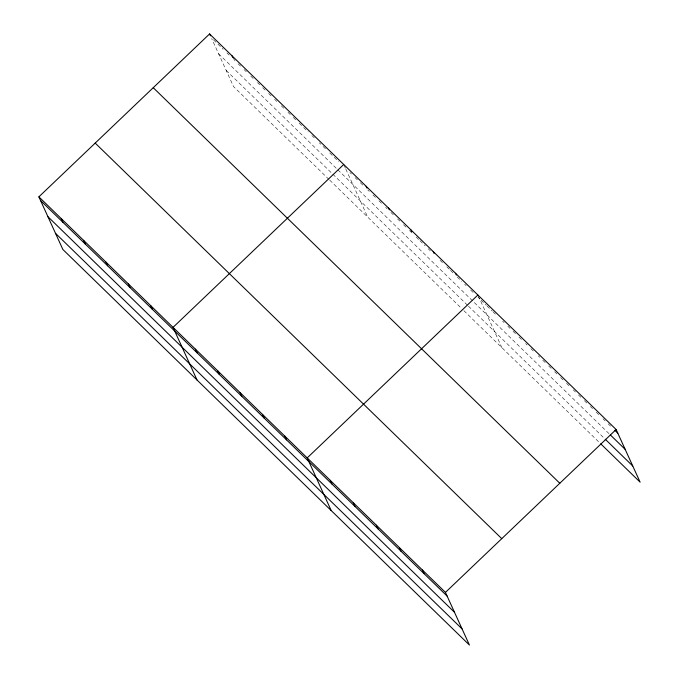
<?xml version="1.0" encoding="UTF-8"?>
<svg xmlns="http://www.w3.org/2000/svg" width="679" height="679" viewBox="0 0 679 679"><rect width="100%" height="100%" fill="white"/><g stroke="black" fill="none" stroke-linecap="round" stroke-linejoin="round"><path stroke-width="0.51" stroke-dasharray="3.4 2.55" d="M213.486 39.823L217.212 43.448M217.959 44.177L223.179 49.253M226.905 52.877L229.146 55.05M235.104 60.855L232.77 57.554M238.083 63.758L241.07 66.652M244.05 69.555L246.282 71.728M250.755 76.082L253.742 78.985M257.468 82.609L259.701 84.782M262.68 87.684L265.667 90.587M268.646 93.49L271.625 96.384M274.613 99.287L276.845 101.468M281.318 105.814L284.297 108.716M288.023 112.341L290.264 114.513M293.243 117.416L296.222 120.319M299.21 123.222L302.936 126.846M303.674 127.567L308.147 131.921M311.873 135.545L314.861 138.448M319.334 142.802L320.819 144.254M323.06 146.426L326.786 150.051M329.765 152.953L333.491 156.577M334.238 157.307L338.711 161.653M349.889 172.534L351.382 173.985M355.109 177.609L357.341 179.782M360.328 182.685L364.054 186.309M367.78 189.933L369.266 191.385M373 195.017L375.979 197.912M378.958 200.814L381.938 203.717M385.664 207.341L387.157 208.792M390.883 212.417L394.609 216.041M397.597 218.944L399.829 221.116M403.555 224.749L406.534 227.643M409.522 230.546L412.501 233.449L411.661 231.598M416.227 237.073L419.206 239.976M419.953 240.697L425.173 245.773M428.152 248.675L430.393 250.857M440.077 260.278L443.056 263.18M446.79 266.805L449.77 269.707M450.516 270.429L454.243 274.061M457.222 276.956L461.695 281.31M464.674 284.212L466.167 285.664M470.64 290.009L473.619 292.912M478.092 297.266L479.586 298.718M481.071 300.16L486.274 305.219M487.013 305.949L492.216 311.007M492.962 311.729L496.672 315.345M502.621 321.133L504.107 322.576M507.824 326.192L510.056 328.364M513.027 331.25L515.998 334.144M518.968 337.039L521.947 339.933M525.656 343.549L527.142 344.991M530.859 348.607L533.838 351.501M538.294 355.838L539.78 357.281M542.75 360.176L545.729 363.07M548.7 365.964L551.671 368.85M554.641 371.744L556.873 373.917M560.591 377.532L563.562 380.418M566.532 383.312L569.503 386.207M573.22 389.822L575.452 391.987M578.423 394.881L581.394 397.775M584.373 400.669L587.343 403.555M590.314 406.449L592.546 408.622M596.264 412.238L599.234 415.132M602.952 418.739L605.176 420.912M608.155 423.806L611.125 426.701M218.613 53.802L337.123 169.105M337.87 169.835L609.572 434.178M226.2 70.446L467.695 305.406M468.442 306.136L604.522 438.524M328.967 179.426L233.559 86.598L211.661 38.542M329.714 180.147L460.897 307.782M463.876 310.685L599.99 443.115M478.322 295.942L501.891 347.673M344.151 165.404L345.416 168.18M345.823 169.079L367.729 217.136"/><path stroke-width="1.02" d="M38.881 196.842L445.441 592.402L469.435 645.05L62.875 249.49L38.881 196.842L209.565 33.95L616.125 429.51L640.119 482.158L600.737 443.837M343.735 164.488L173.043 327.371L197.037 380.028M477.897 295.017L307.205 457.909L331.199 510.557M445.441 592.402L616.125 429.51M614.843 430.316L617.814 433.202M610.311 434.899L625.172 449.362M605.261 439.254L632.76 466.006M153.242 87.701L559.802 483.261M95.204 143.091L501.764 538.642M40.562 200.534L447.121 596.094M47.92 216.694L454.48 612.254M55.508 233.338L462.068 628.898M455.541 273.264L456.381 275.114M433.177 251.51L434.017 253.352M410.812 229.748L411.661 231.598M388.456 207.995L389.296 209.845M366.091 186.241L366.94 188.091M231.929 55.703L232.77 57.554M209.565 33.95L210.414 35.8M422.397 569.987L424.086 573.679M399.362 547.571L401.043 551.263M376.319 525.156L378.008 528.848M353.284 502.74L354.964 506.432M330.249 480.325L331.929 484.017M284.849 436.156L286.53 439.848M262.484 414.394L264.173 418.094M240.128 392.64L241.809 396.341M217.764 370.887L219.444 374.587M195.399 349.133L197.088 352.825M150.679 305.618L152.368 309.318M128.323 283.864L130.003 287.557M105.958 262.111L107.647 265.803M83.602 240.349L85.282 244.05M61.237 218.596L62.926 222.296"/></g></svg>
